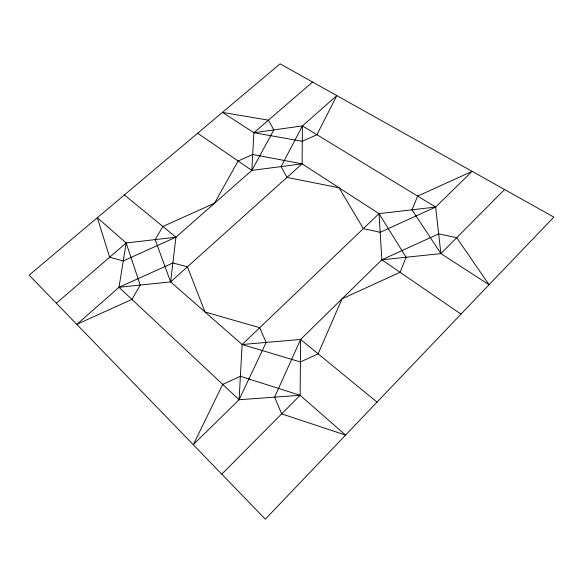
<?xml version="1.0" encoding="UTF-8"?>
<svg xmlns="http://www.w3.org/2000/svg" width="583" height="583" viewBox="0 0 583 583"><rect width="100%" height="100%" fill="white"/><g stroke="black" fill="none" stroke-linecap="round" stroke-linejoin="round"><path stroke-width="0.87" d="M221.926 474.008L300.128 395.296L300.595 339.452L381.85 259.792L438.664 233.87L456.7 237.704L489.05 284.73L265.323 519.169L29.15 275.132L280.059 63.831L553.85 217.095L489.05 284.73L440.894 253.612L411.999 209.814L417.632 196.114L471.975 171.446L435.639 207.067L380.167 232.304L363.34 228.631L339.131 187.864L379.023 213.64L406.103 257.256L400.062 272.29L342.017 298.839L318.136 353.837L300.405 361.985L242.142 344.524L170.615 281.888L155.158 239.613L162.854 226.481L214.5 203.263L238.119 161.01L252.709 154.473L302.103 163.845L339.189 187.806L286.989 177.414L281.123 166.592L302.417 125.906L336.785 95.67L316.919 134.731L302.293 141.29L253.911 132.705L222.502 112.417L268.435 120.171L273.857 129.914L251.827 170.418L175.928 237.201L123.268 260.922L109.648 257.241L97.354 217.736L126.176 242.973L140.212 285.072L131.933 299.4L76.963 324.272L118.998 287.288L172.867 262.962L187.427 266.795L204.99 311.985L259.719 327.712L266.147 342.44L239.088 399.734L193.388 444.53L222.706 384.394L240.385 376.283L300.128 395.296L345.566 435.078L281.669 413.872L274.615 397.154L300.595 339.452L377.019 402.132M302.103 163.845L302.417 125.906L253.911 132.705L251.827 170.418L302.103 163.845L170.615 281.888L118.998 287.288L126.176 242.973L175.928 237.201L170.615 281.888M300.128 395.296L239.088 399.734L242.142 344.524L379.023 213.64L435.639 207.067L440.894 253.612L381.85 259.792L379.023 213.64M440.894 253.612L504.463 189.635M56.493 303.124L126.176 242.973M253.911 132.705L312.539 82.094M242.142 344.524L300.595 339.452M302.417 125.906L435.639 207.067M197.717 133.274L251.827 170.418M381.85 259.792L460.993 314.128M124.419 194.962L175.928 237.201M118.998 287.288L239.088 399.734"/></g></svg>
